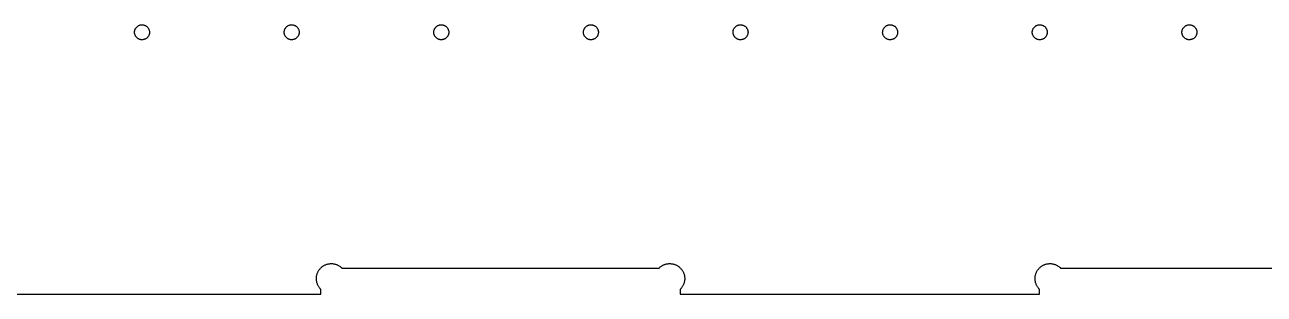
# Model space of a CAD drawing. Extents: x 0 to 96, y 0 to 48.
# Drawn here: x 38.03 to 48.38, y 23.28 to 25.53 of the extents above; entities that cross this region are included whole.
import ezdxf

# ---------------------------------------------------------------- set-up
doc = ezdxf.new("R2010")
doc.units = 0
doc.layers.add('Layer_1', color=7, linetype='CONTINUOUS')

msp = doc.modelspace()

# ---------------------------------------------------------------- linework, layer by layer
at = {"layer": 'Layer_1', "color": 7}
for p, q in [((38.943272, 25.469099), (38.94375, 25.473036)), ((38.943744, 25.473036), (38.944411, 25.476894)), ((38.944413, 25.476894), (38.945358, 25.480713)), ((38.945359, 25.480713), (38.94654, 25.484453)), ((38.94654, 25.484453), (38.947957, 25.488114)), ((38.947957, 25.488114), (38.949571, 25.491698)), ((38.949571, 25.491698), (38.951422, 25.495122)), ((38.951422, 25.495122), (38.953508, 25.498469)), ((38.953508, 25.498469), (38.955792, 25.501658)), ((38.955792, 25.501658), (38.958232, 25.504729)), ((38.958232, 25.504729), (38.96091, 25.507602)), ((38.96091, 25.507602), (38.963744, 25.510319)), ((38.963744, 25.510319), (38.966737, 25.512879)), ((38.966737, 25.512879), (38.969887, 25.515201)), ((38.969887, 25.515201), (38.973193, 25.517367)), ((38.973193, 25.517367), (38.976619, 25.519296)), ((38.976619, 25.519296), (38.980122, 25.520989)), ((38.980122, 25.520989), (38.983784, 25.522484)), ((38.983784, 25.522484), (38.987484, 25.523706)), ((38.987484, 25.523706), (38.991264, 25.524728)), ((38.991264, 25.524729), (38.995122, 25.525518)), ((38.995122, 25.525517), (38.99902, 25.526028)), ((38.99902, 25.526028), (39.002957, 25.526339)), ((39.002957, 25.526343), (39.006854, 25.526343)), ((39.006854, 25.526382), (39.010792, 25.526182)), ((39.010792, 25.526186), (39.014689, 25.525708)), ((39.014689, 25.525713), (39.018548, 25.525002)), ((39.018548, 25.525004), (39.022367, 25.524093)), ((39.022367, 25.524099), (39.026107, 25.522918)), ((39.026107, 25.522918), (39.029768, 25.5215)), ((39.029768, 25.5215), (39.033351, 25.519887)), ((39.033351, 25.519887), (39.036816, 25.517997)), ((39.036816, 25.517997), (39.040162, 25.515949)), ((39.040162, 25.515949), (39.043351, 25.513666)), ((39.043351, 25.513666), (39.046382, 25.511186)), ((39.046382, 25.511186), (39.049296, 25.508548)), ((39.049296, 25.508548), (39.052012, 25.505713)), ((39.052012, 25.505713), (39.054532, 25.502721)), ((39.054532, 25.502721), (39.056894, 25.499571)), ((39.056894, 25.499571), (39.05902, 25.496264)), ((39.05902, 25.496264), (39.060949, 25.492839)), ((39.060949, 25.492839), (39.062642, 25.489296)), ((39.062642, 25.489296), (39.064138, 25.485673)), ((39.064138, 25.485673), (39.065398, 25.481933)), ((39.065398, 25.481933), (39.06642, 25.478154)), ((39.066422, 25.478154), (39.067167, 25.474296)), ((39.06717, 25.474296), (39.067726, 25.470438)), ((40.193351, 25.469099), (40.19374, 25.473036)), ((40.193744, 25.473036), (40.194533, 25.476894)), ((40.194532, 25.476894), (40.195321, 25.480713)), ((40.195319, 25.480713), (40.1965, 25.484453)), ((40.1965, 25.484453), (40.198076, 25.488114)), ((40.198076, 25.488114), (40.19965, 25.491698)), ((40.19965, 25.491698), (40.201619, 25.495122)), ((40.201619, 25.495122), (40.203587, 25.498469)), ((40.203587, 25.498469), (40.205949, 25.501658)), ((40.205949, 25.501658), (40.208311, 25.504729)), ((40.208311, 25.504729), (40.211068, 25.507602)), ((40.211068, 25.507602), (40.213823, 25.510319)), ((40.213823, 25.510319), (40.216579, 25.512879)), ((40.216579, 25.512879), (40.219729, 25.515201)), ((40.219729, 25.515201), (40.223272, 25.517367)), ((40.223272, 25.517367), (40.226422, 25.519296)), ((40.226422, 25.519296), (40.229964, 25.520989)), ((40.229964, 25.520989), (40.233902, 25.522484)), ((40.233902, 25.522484), (40.237446, 25.523706)), ((40.237446, 25.523706), (40.241382, 25.524728)), ((40.241382, 25.524729), (40.245319, 25.525518)), ((40.245319, 25.525517), (40.248862, 25.526028)), ((40.248862, 25.526028), (40.2528, 25.526339)), ((40.2528, 25.526343), (40.256737, 25.526343)), ((40.256737, 25.526382), (40.260673, 25.526182)), ((40.260673, 25.526186), (40.264611, 25.525708)), ((40.264611, 25.525713), (40.268548, 25.525002)), ((40.268548, 25.525004), (40.272484, 25.524093)), ((40.272484, 25.524099), (40.276028, 25.522918)), ((40.276028, 25.522918), (40.279964, 25.5215)), ((40.279964, 25.5215), (40.283508, 25.519887)), ((40.283508, 25.519887), (40.286658, 25.517997)), ((40.286658, 25.517997), (40.290201, 25.515949)), ((40.290201, 25.515949), (40.293351, 25.513666)), ((40.293351, 25.513666), (40.2965, 25.511186)), ((40.2965, 25.511186), (40.299257, 25.508548)), ((40.299257, 25.508548), (40.302012, 25.505713)), ((40.302012, 25.505713), (40.304374, 25.502721)), ((40.304374, 25.502721), (40.306737, 25.499571)), ((40.306737, 25.499571), (40.309099, 25.496264)), ((40.309099, 25.496264), (40.311068, 25.492839)), ((40.311068, 25.492839), (40.312642, 25.489296)), ((40.312642, 25.489296), (40.314217, 25.485673)), ((40.314217, 25.485673), (40.315398, 25.481933)), ((40.315398, 25.481933), (40.316579, 25.478154)), ((40.316579, 25.478154), (40.317368, 25.474296)), ((40.317367, 25.474296), (40.317756, 25.470438)), ((41.443351, 25.469099), (41.44374, 25.473036)), ((41.443744, 25.473036), (41.444533, 25.476894)), ((41.444532, 25.476894), (41.445321, 25.480713)), ((41.445319, 25.480713), (41.4465, 25.484453)), ((41.4465, 25.484453), (41.448076, 25.488114)), ((41.448076, 25.488114), (41.44965, 25.491698)), ((41.44965, 25.491698), (41.451619, 25.495122)), ((41.451619, 25.495122), (41.453587, 25.498469)), ((41.453587, 25.498469), (41.455949, 25.501658)), ((41.455949, 25.501658), (41.458311, 25.504729)), ((41.458311, 25.504729), (41.461068, 25.507602)), ((41.461068, 25.507602), (41.463823, 25.510319)), ((41.463823, 25.510319), (41.466579, 25.512879)), ((41.466579, 25.512879), (41.469729, 25.515201)), ((41.469729, 25.515201), (41.473272, 25.517367)), ((41.473272, 25.517367), (41.476422, 25.519296)), ((41.476422, 25.519296), (41.479964, 25.520989)), ((41.479964, 25.520989), (41.483902, 25.522484)), ((41.483902, 25.522484), (41.487446, 25.523706)), ((41.487446, 25.523706), (41.491382, 25.524728)), ((41.491382, 25.524729), (41.495319, 25.525518)), ((41.495319, 25.525517), (41.498862, 25.526028)), ((41.498862, 25.526028), (41.5028, 25.526339)), ((41.5028, 25.526343), (41.506737, 25.526343)), ((41.506737, 25.526382), (41.510673, 25.526182)), ((41.510673, 25.526186), (41.514611, 25.525708)), ((41.514611, 25.525713), (41.518548, 25.525002)), ((41.518548, 25.525004), (41.522484, 25.524093)), ((41.522484, 25.524099), (41.526028, 25.522918)), ((41.526028, 25.522918), (41.529964, 25.5215)), ((41.529964, 25.5215), (41.533508, 25.519887)), ((41.533508, 25.519887), (41.536658, 25.517997)), ((41.536658, 25.517997), (41.540201, 25.515949)), ((41.540201, 25.515949), (41.543351, 25.513666)), ((41.543351, 25.513666), (41.5465, 25.511186)), ((41.5465, 25.511186), (41.549257, 25.508548)), ((41.549257, 25.508548), (41.552012, 25.505713)), ((41.552012, 25.505713), (41.554374, 25.502721)), ((41.554374, 25.502721), (41.556737, 25.499571)), ((41.556737, 25.499571), (41.559099, 25.496264)), ((41.559099, 25.496264), (41.561068, 25.492839)), ((41.561068, 25.492839), (41.562642, 25.489296)), ((41.562642, 25.489296), (41.564217, 25.485673)), ((41.564217, 25.485673), (41.565398, 25.481933)), ((41.565398, 25.481933), (41.566579, 25.478154)), ((41.566579, 25.478154), (41.567368, 25.474296)), ((41.567367, 25.474296), (41.567756, 25.470438)), ((42.693351, 25.469099), (42.69374, 25.473036)), ((42.693744, 25.473036), (42.694533, 25.476894)), ((42.694532, 25.476894), (42.695321, 25.480713)), ((42.695319, 25.480713), (42.6965, 25.484453)), ((42.6965, 25.484453), (42.698076, 25.488114)), ((42.698076, 25.488114), (42.69965, 25.491698)), ((42.69965, 25.491698), (42.701619, 25.495122)), ((42.701619, 25.495122), (42.703587, 25.498469)), ((42.703587, 25.498469), (42.705949, 25.501658)), ((42.705949, 25.501658), (42.708311, 25.504729)), ((42.708311, 25.504729), (42.711068, 25.507602)), ((42.711068, 25.507602), (42.713823, 25.510319)), ((42.713823, 25.510319), (42.716579, 25.512879)), ((42.716579, 25.512879), (42.719729, 25.515201)), ((42.719729, 25.515201), (42.723272, 25.517367)), ((42.723272, 25.517367), (42.726422, 25.519296)), ((42.726422, 25.519296), (42.729964, 25.520989)), ((42.729964, 25.520989), (42.733902, 25.522484)), ((42.733902, 25.522484), (42.737446, 25.523706)), ((42.737446, 25.523706), (42.741382, 25.524728)), ((42.741382, 25.524729), (42.745319, 25.525518)), ((42.745319, 25.525517), (42.748862, 25.526028)), ((42.748862, 25.526028), (42.7528, 25.526339)), ((42.7528, 25.526343), (42.756737, 25.526343)), ((42.756737, 25.526382), (42.760673, 25.526182)), ((42.760673, 25.526186), (42.764611, 25.525708)), ((42.764611, 25.525713), (42.768548, 25.525002)), ((42.768548, 25.525004), (42.772484, 25.524093)), ((42.772484, 25.524099), (42.776028, 25.522918)), ((42.776028, 25.522918), (42.779964, 25.5215)), ((42.779964, 25.5215), (42.783508, 25.519887)), ((42.783508, 25.519887), (42.786658, 25.517997)), ((42.786658, 25.517997), (42.790201, 25.515949)), ((42.790201, 25.515949), (42.793351, 25.513666)), ((42.793351, 25.513666), (42.7965, 25.511186)), ((42.7965, 25.511186), (42.799257, 25.508548)), ((42.799257, 25.508548), (42.802012, 25.505713)), ((42.802012, 25.505713), (42.804374, 25.502721)), ((42.804374, 25.502721), (42.806737, 25.499571)), ((42.806737, 25.499571), (42.809099, 25.496264)), ((42.809099, 25.496264), (42.811068, 25.492839)), ((42.811068, 25.492839), (42.812642, 25.489296)), ((42.812642, 25.489296), (42.814217, 25.485673)), ((42.814217, 25.485673), (42.815398, 25.481933)), ((42.815398, 25.481933), (42.816579, 25.478154)), ((42.816579, 25.478154), (42.817368, 25.474296)), ((42.817367, 25.474296), (42.817756, 25.470438)), ((43.943351, 25.469099), (43.94374, 25.473036)), ((43.943744, 25.473036), (43.944533, 25.476894)), ((43.944532, 25.476894), (43.945321, 25.480713)), ((43.945319, 25.480713), (43.9465, 25.484453)), ((43.9465, 25.484453), (43.948076, 25.488114)), ((43.948076, 25.488114), (43.94965, 25.491698)), ((43.94965, 25.491698), (43.951619, 25.495122)), ((43.951619, 25.495122), (43.953587, 25.498469)), ((43.953587, 25.498469), (43.955949, 25.501658)), ((43.955949, 25.501658), (43.958311, 25.504729)), ((43.958311, 25.504729), (43.961068, 25.507602)), ((43.961068, 25.507602), (43.963823, 25.510319)), ((43.963823, 25.510319), (43.966579, 25.512879)), ((43.966579, 25.512879), (43.969729, 25.515201)), ((43.969729, 25.515201), (43.973272, 25.517367)), ((43.973272, 25.517367), (43.976422, 25.519296)), ((43.976422, 25.519296), (43.979964, 25.520989)), ((43.979964, 25.520989), (43.983902, 25.522484)), ((43.983902, 25.522484), (43.987446, 25.523706)), ((43.987446, 25.523706), (43.991382, 25.524728)), ((43.991382, 25.524729), (43.995319, 25.525518)), ((43.995319, 25.525517), (43.998862, 25.526028)), ((43.998862, 25.526028), (44.0028, 25.526339)), ((44.0028, 25.526343), (44.006737, 25.526343)), ((44.006737, 25.526382), (44.010673, 25.526182)), ((44.010673, 25.526186), (44.014611, 25.525708)), ((44.014611, 25.525713), (44.018548, 25.525002)), ((44.018548, 25.525004), (44.022484, 25.524093)), ((44.022484, 25.524099), (44.026028, 25.522918)), ((44.026028, 25.522918), (44.029964, 25.5215)), ((44.029964, 25.5215), (44.033508, 25.519887)), ((44.033508, 25.519887), (44.036658, 25.517997)), ((44.036658, 25.517997), (44.040201, 25.515949)), ((44.040201, 25.515949), (44.043351, 25.513666)), ((44.043351, 25.513666), (44.0465, 25.511186)), ((44.0465, 25.511186), (44.049257, 25.508548)), ((44.049257, 25.508548), (44.052012, 25.505713)), ((44.052012, 25.505713), (44.054374, 25.502721)), ((44.054374, 25.502721), (44.056737, 25.499571)), ((44.056737, 25.499571), (44.059099, 25.496264)), ((44.059099, 25.496264), (44.061068, 25.492839)), ((44.061068, 25.492839), (44.062642, 25.489296)), ((44.062642, 25.489296), (44.064217, 25.485673)), ((44.064217, 25.485673), (44.065398, 25.481933)), ((44.065398, 25.481933), (44.066579, 25.478154)), ((44.066579, 25.478154), (44.067368, 25.474296)), ((44.067367, 25.474296), (44.067756, 25.470438)), ((45.193351, 25.469099), (45.19374, 25.473036)), ((45.193744, 25.473036), (45.194533, 25.476894)), ((45.194532, 25.476894), (45.195321, 25.480713)), ((45.195319, 25.480713), (45.1965, 25.484453)), ((45.1965, 25.484453), (45.198076, 25.488114)), ((45.198076, 25.488114), (45.19965, 25.491698)), ((45.19965, 25.491698), (45.201619, 25.495122)), ((45.201619, 25.495122), (45.203587, 25.498469)), ((45.203587, 25.498469), (45.205949, 25.501658)), ((45.205949, 25.501658), (45.208311, 25.504729)), ((45.208311, 25.504729), (45.211068, 25.507602)), ((45.211068, 25.507602), (45.213823, 25.510319)), ((45.213823, 25.510319), (45.216579, 25.512879)), ((45.216579, 25.512879), (45.219729, 25.515201)), ((45.219729, 25.515201), (45.223272, 25.517367)), ((45.223272, 25.517367), (45.226422, 25.519296)), ((45.226422, 25.519296), (45.229964, 25.520989)), ((45.229964, 25.520989), (45.233902, 25.522484)), ((45.233902, 25.522484), (45.237446, 25.523706)), ((45.237446, 25.523706), (45.241382, 25.524728)), ((45.241382, 25.524729), (45.245319, 25.525518)), ((45.245319, 25.525517), (45.248862, 25.526028)), ((45.248862, 25.526028), (45.2528, 25.526339)), ((45.2528, 25.526343), (45.256737, 25.526343)), ((45.256737, 25.526382), (45.260673, 25.526182)), ((45.260673, 25.526186), (45.264611, 25.525708)), ((45.264611, 25.525713), (45.268548, 25.525002)), ((45.268548, 25.525004), (45.272484, 25.524093)), ((45.272484, 25.524099), (45.276028, 25.522918)), ((45.276028, 25.522918), (45.279964, 25.5215)), ((45.279964, 25.5215), (45.283508, 25.519887)), ((45.283508, 25.519887), (45.286658, 25.517997)), ((45.286658, 25.517997), (45.290201, 25.515949)), ((45.290201, 25.515949), (45.293351, 25.513666)), ((45.293351, 25.513666), (45.2965, 25.511186)), ((45.2965, 25.511186), (45.299257, 25.508548)), ((45.299257, 25.508548), (45.302012, 25.505713)), ((45.302012, 25.505713), (45.304374, 25.502721)), ((45.304374, 25.502721), (45.306737, 25.499571)), ((45.306737, 25.499571), (45.309099, 25.496264)), ((45.309099, 25.496264), (45.311068, 25.492839)), ((45.311068, 25.492839), (45.312642, 25.489296)), ((45.312642, 25.489296), (45.314217, 25.485673)), ((45.314217, 25.485673), (45.315398, 25.481933)), ((45.315398, 25.481933), (45.316579, 25.478154)), ((45.316579, 25.478154), (45.317368, 25.474296)), ((45.317367, 25.474296), (45.317756, 25.470438)), ((46.443351, 25.469099), (46.44374, 25.473036)), ((46.443744, 25.473036), (46.444533, 25.476894)), ((46.444532, 25.476894), (46.445321, 25.480713)), ((46.445319, 25.480713), (46.4465, 25.484453)), ((46.4465, 25.484453), (46.448076, 25.488114)), ((46.448076, 25.488114), (46.44965, 25.491698)), ((46.44965, 25.491698), (46.451619, 25.495122)), ((46.451619, 25.495122), (46.453587, 25.498469)), ((46.453587, 25.498469), (46.455949, 25.501658)), ((46.455949, 25.501658), (46.458311, 25.504729)), ((46.458311, 25.504729), (46.461068, 25.507602)), ((46.461068, 25.507602), (46.463823, 25.510319)), ((46.463823, 25.510319), (46.466579, 25.512879)), ((46.466579, 25.512879), (46.469729, 25.515201)), ((46.469729, 25.515201), (46.473272, 25.517367)), ((46.473272, 25.517367), (46.476422, 25.519296)), ((46.476422, 25.519296), (46.479964, 25.520989)), ((46.479964, 25.520989), (46.483902, 25.522484)), ((46.483902, 25.522484), (46.487446, 25.523706)), ((46.487446, 25.523706), (46.491382, 25.524728)), ((46.491382, 25.524729), (46.495319, 25.525518)), ((46.495319, 25.525517), (46.498862, 25.526028)), ((46.498862, 25.526028), (46.5028, 25.526339)), ((46.5028, 25.526343), (46.506737, 25.526343)), ((46.506737, 25.526382), (46.510673, 25.526182)), ((46.510673, 25.526186), (46.514611, 25.525708)), ((46.514611, 25.525713), (46.518548, 25.525002)), ((46.518548, 25.525004), (46.522484, 25.524093)), ((46.522484, 25.524099), (46.526028, 25.522918)), ((46.526028, 25.522918), (46.529964, 25.5215)), ((46.529964, 25.5215), (46.533508, 25.519887)), ((46.533508, 25.519887), (46.536658, 25.517997)), ((46.536658, 25.517997), (46.540201, 25.515949)), ((46.540201, 25.515949), (46.543351, 25.513666)), ((46.543351, 25.513666), (46.5465, 25.511186)), ((46.5465, 25.511186), (46.549257, 25.508548)), ((46.549257, 25.508548), (46.552012, 25.505713)), ((46.552012, 25.505713), (46.554374, 25.502721)), ((46.554374, 25.502721), (46.556737, 25.499571)), ((46.556737, 25.499571), (46.559099, 25.496264)), ((46.559099, 25.496264), (46.561068, 25.492839)), ((46.561068, 25.492839), (46.562642, 25.489296)), ((46.562642, 25.489296), (46.564217, 25.485673)), ((46.564217, 25.485673), (46.565398, 25.481933)), ((46.565398, 25.481933), (46.566579, 25.478154)), ((46.566579, 25.478154), (46.567368, 25.474296)), ((46.567367, 25.474296), (46.567756, 25.470438)), ((47.693351, 25.469099), (47.69374, 25.473036)), ((47.693744, 25.473036), (47.694533, 25.476894)), ((47.694532, 25.476894), (47.695321, 25.480713)), ((47.695319, 25.480713), (47.6965, 25.484453)), ((47.6965, 25.484453), (47.698076, 25.488114)), ((47.698076, 25.488114), (47.69965, 25.491698)), ((47.69965, 25.491698), (47.701619, 25.495122)), ((47.701619, 25.495122), (47.703587, 25.498469)), ((47.703587, 25.498469), (47.705949, 25.501658)), ((47.705949, 25.501658), (47.708311, 25.504729)), ((47.708311, 25.504729), (47.711068, 25.507602)), ((47.711068, 25.507602), (47.713823, 25.510319)), ((47.713823, 25.510319), (47.716579, 25.512879)), ((47.716579, 25.512879), (47.719729, 25.515201)), ((47.719729, 25.515201), (47.723272, 25.517367)), ((47.723272, 25.517367), (47.726422, 25.519296)), ((47.726422, 25.519296), (47.729964, 25.520989)), ((47.729964, 25.520989), (47.733902, 25.522484)), ((47.733902, 25.522484), (47.737446, 25.523706)), ((47.737446, 25.523706), (47.741382, 25.524728)), ((47.741382, 25.524729), (47.745319, 25.525518)), ((47.745319, 25.525517), (47.748862, 25.526028)), ((47.748862, 25.526028), (47.7528, 25.526339)), ((47.7528, 25.526343), (47.756737, 25.526343)), ((47.756737, 25.526382), (47.760673, 25.526182)), ((47.760673, 25.526186), (47.764611, 25.525708)), ((47.764611, 25.525713), (47.768548, 25.525002)), ((47.768548, 25.525004), (47.772484, 25.524093)), ((47.772484, 25.524099), (47.776028, 25.522918)), ((47.776028, 25.522918), (47.779964, 25.5215)), ((47.779964, 25.5215), (47.783508, 25.519887)), ((47.783508, 25.519887), (47.786658, 25.517997)), ((47.786658, 25.517997), (47.790201, 25.515949)), ((47.790201, 25.515949), (47.793351, 25.513666)), ((47.793351, 25.513666), (47.7965, 25.511186)), ((47.7965, 25.511186), (47.799257, 25.508548)), ((47.799257, 25.508548), (47.802012, 25.505713)), ((47.802012, 25.505713), (47.804374, 25.502721)), ((47.804374, 25.502721), (47.806737, 25.499571)), ((47.806737, 25.499571), (47.809099, 25.496264)), ((47.809099, 25.496264), (47.811068, 25.492839)), ((47.811068, 25.492839), (47.812642, 25.489296)), ((47.812642, 25.489296), (47.814217, 25.485673)), ((47.814217, 25.485673), (47.815398, 25.481933)), ((47.815398, 25.481933), (47.816579, 25.478154)), ((47.816579, 25.478154), (47.817368, 25.474296)), ((47.817367, 25.474296), (47.817756, 25.470438)), ((38.943076, 25.465201), (38.943276, 25.469099)), ((38.94339, 25.457367), (38.943112, 25.461264)), ((38.943114, 25.461264), (38.943114, 25.465201)), ((38.943941, 25.453469), (38.943386, 25.457367)), ((38.944689, 25.449611), (38.943944, 25.453469)), ((38.945713, 25.445831), (38.944691, 25.449611)), ((38.946973, 25.442091), (38.945713, 25.445831)), ((38.948469, 25.438469), (38.946973, 25.442091)), ((38.950162, 25.434926), (38.948469, 25.438469)), ((38.952091, 25.4315), (38.950162, 25.434926)), ((38.954217, 25.428232), (38.952091, 25.4315)), ((38.956579, 25.425083), (38.954217, 25.428232)), ((38.959099, 25.422051), (38.956579, 25.425083)), ((38.961816, 25.419217), (38.959099, 25.422051)), ((38.964729, 25.416579), (38.961816, 25.419217)), ((38.96776, 25.414099), (38.964729, 25.416579)), ((38.970949, 25.411816), (38.96776, 25.414099)), ((38.974296, 25.409768), (38.970949, 25.411816)), ((38.97776, 25.407918), (38.974296, 25.409768)), ((38.981343, 25.406264), (38.97776, 25.407918)), ((38.985004, 25.404847), (38.981343, 25.406264)), ((38.988744, 25.403706), (38.985004, 25.404847)), ((38.992563, 25.40276), (38.988744, 25.403704)), ((38.996422, 25.402051), (38.992563, 25.402762)), ((39.000319, 25.401619), (38.996422, 25.402052)), ((39.004257, 25.401421), (39.000319, 25.401621)), ((39.008154, 25.401461), (39.004257, 25.401461)), ((39.012091, 25.401737), (39.008154, 25.401459)), ((39.015989, 25.402249), (39.012091, 25.401738)), ((39.019847, 25.403036), (39.015989, 25.402247)), ((39.023627, 25.40406), (39.019847, 25.403038)), ((39.027327, 25.405319), (39.023627, 25.40406)), ((39.030989, 25.406776), (39.027327, 25.405319)), ((39.034492, 25.408508), (39.030989, 25.406776)), ((39.037918, 25.410438), (39.034492, 25.408508)), ((39.041224, 25.412563), (39.037918, 25.410438)), ((39.044374, 25.414926), (39.041224, 25.412563)), ((39.047367, 25.417446), (39.044374, 25.414926)), ((39.050201, 25.420162), (39.047367, 25.417446)), ((39.052879, 25.423036), (39.050201, 25.420162)), ((39.055319, 25.426107), (39.052879, 25.423036)), ((39.057603, 25.429296), (39.055319, 25.426107)), ((39.059689, 25.432642), (39.057603, 25.429296)), ((39.06154, 25.436107), (39.059689, 25.432642)), ((39.063154, 25.43965), (39.06154, 25.436107)), ((39.064571, 25.443351), (39.063154, 25.43965)), ((39.065752, 25.447091), (39.064571, 25.443351)), ((39.066698, 25.45091), (39.065753, 25.447091)), ((39.067367, 25.454768), (39.0667, 25.45091)), ((39.067839, 25.458666), (39.067361, 25.454768)), ((39.067721, 25.470438), (39.067999, 25.4665)), ((39.068036, 25.462563), (39.067836, 25.458666)), ((39.067997, 25.4665), (39.067997, 25.462563)), ((40.192957, 25.465201), (40.193346, 25.469099)), ((40.192957, 25.461264), (40.192957, 25.465201)), ((40.193351, 25.457367), (40.192962, 25.461264)), ((40.193744, 25.453469), (40.193356, 25.457367)), ((40.194532, 25.449611), (40.193743, 25.453469)), ((40.195713, 25.445831), (40.194532, 25.449611)), ((40.196894, 25.442091), (40.195713, 25.445831)), ((40.198469, 25.438469), (40.196894, 25.442091)), ((40.200043, 25.434926), (40.198469, 25.438469)), ((40.202012, 25.4315), (40.200043, 25.434926)), ((40.204374, 25.428232), (40.202012, 25.4315)), ((40.206737, 25.425083), (40.204374, 25.428232)), ((40.209099, 25.422051), (40.206737, 25.425083)), ((40.211854, 25.419217), (40.209099, 25.422051)), ((40.214611, 25.416579), (40.211854, 25.419217)), ((40.21776, 25.414099), (40.214611, 25.416579)), ((40.22091, 25.411816), (40.21776, 25.414099)), ((40.224453, 25.409768), (40.22091, 25.411816)), ((40.227603, 25.407918), (40.224453, 25.409768)), ((40.231147, 25.406264), (40.227603, 25.407918)), ((40.235083, 25.404847), (40.231147, 25.406264)), ((40.238627, 25.403706), (40.235083, 25.404847)), ((40.242563, 25.40276), (40.238627, 25.403704)), ((40.2465, 25.402051), (40.242563, 25.402762)), ((40.250438, 25.401619), (40.2465, 25.402052)), ((40.254374, 25.401421), (40.250438, 25.401621)), ((40.258311, 25.401461), (40.254374, 25.401461)), ((40.262249, 25.401737), (40.258311, 25.401459)), ((40.265792, 25.402249), (40.262249, 25.401738)), ((40.269729, 25.403036), (40.265792, 25.402247)), ((40.273666, 25.40406), (40.269729, 25.403038)), ((40.277209, 25.405319), (40.273666, 25.40406)), ((40.281147, 25.406776), (40.277209, 25.405319)), ((40.284689, 25.408508), (40.281147, 25.406776)), ((40.287839, 25.410438), (40.284689, 25.408508)), ((40.291382, 25.412563), (40.287839, 25.410438)), ((40.294532, 25.414926), (40.291382, 25.412563)), ((40.297288, 25.417446), (40.294532, 25.414926)), ((40.300043, 25.420162), (40.297288, 25.417446)), ((40.3028, 25.423036), (40.300043, 25.420162)), ((40.305162, 25.426107), (40.3028, 25.423036)), ((40.307524, 25.429296), (40.305162, 25.426107)), ((40.309492, 25.432642), (40.307524, 25.429296)), ((40.311461, 25.436107), (40.309492, 25.432642)), ((40.313036, 25.43965), (40.311461, 25.436107)), ((40.314611, 25.443351), (40.313036, 25.43965)), ((40.315792, 25.447091), (40.314611, 25.443351)), ((40.316579, 25.45091), (40.31579, 25.447091)), ((40.317367, 25.454768), (40.316578, 25.45091)), ((40.31776, 25.458666), (40.317371, 25.454768)), ((40.31776, 25.470438), (40.318149, 25.4665)), ((40.318154, 25.462563), (40.317766, 25.458666)), ((40.318154, 25.4665), (40.318154, 25.462563)), ((41.442957, 25.465201), (41.443346, 25.469099)), ((41.442957, 25.461264), (41.442957, 25.465201)), ((41.443351, 25.457367), (41.442962, 25.461264)), ((41.443744, 25.453469), (41.443356, 25.457367)), ((41.444532, 25.449611), (41.443743, 25.453469)), ((41.445713, 25.445831), (41.444532, 25.449611)), ((41.446894, 25.442091), (41.445713, 25.445831)), ((41.448469, 25.438469), (41.446894, 25.442091)), ((41.450043, 25.434926), (41.448469, 25.438469)), ((41.452012, 25.4315), (41.450043, 25.434926)), ((41.454374, 25.428232), (41.452012, 25.4315)), ((41.456737, 25.425083), (41.454374, 25.428232)), ((41.459099, 25.422051), (41.456737, 25.425083)), ((41.461854, 25.419217), (41.459099, 25.422051)), ((41.464611, 25.416579), (41.461854, 25.419217)), ((41.46776, 25.414099), (41.464611, 25.416579)), ((41.47091, 25.411816), (41.46776, 25.414099)), ((41.474453, 25.409768), (41.47091, 25.411816)), ((41.477603, 25.407918), (41.474453, 25.409768)), ((41.481147, 25.406264), (41.477603, 25.407918)), ((41.485083, 25.404847), (41.481147, 25.406264)), ((41.488627, 25.403706), (41.485083, 25.404847)), ((41.492563, 25.40276), (41.488627, 25.403704)), ((41.4965, 25.402051), (41.492563, 25.402762)), ((41.500438, 25.401619), (41.4965, 25.402052)), ((41.504374, 25.401421), (41.500438, 25.401621)), ((41.508311, 25.401461), (41.504374, 25.401461)), ((41.512249, 25.401737), (41.508311, 25.401459)), ((41.515792, 25.402249), (41.512249, 25.401738)), ((41.519729, 25.403036), (41.515792, 25.402247)), ((41.523666, 25.40406), (41.519729, 25.403038)), ((41.527209, 25.405319), (41.523666, 25.40406)), ((41.531147, 25.406776), (41.527209, 25.405319)), ((41.534689, 25.408508), (41.531147, 25.406776)), ((41.537839, 25.410438), (41.534689, 25.408508)), ((41.541382, 25.412563), (41.537839, 25.410438)), ((41.544532, 25.414926), (41.541382, 25.412563)), ((41.547288, 25.417446), (41.544532, 25.414926)), ((41.550043, 25.420162), (41.547288, 25.417446)), ((41.5528, 25.423036), (41.550043, 25.420162)), ((41.555162, 25.426107), (41.5528, 25.423036)), ((41.557524, 25.429296), (41.555162, 25.426107)), ((41.559492, 25.432642), (41.557524, 25.429296)), ((41.561461, 25.436107), (41.559492, 25.432642)), ((41.563036, 25.43965), (41.561461, 25.436107)), ((41.564611, 25.443351), (41.563036, 25.43965)), ((41.565792, 25.447091), (41.564611, 25.443351)), ((41.566579, 25.45091), (41.56579, 25.447091)), ((41.567367, 25.454768), (41.566578, 25.45091)), ((41.56776, 25.458666), (41.567371, 25.454768)), ((41.56776, 25.470438), (41.568149, 25.4665)), ((41.568154, 25.462563), (41.567766, 25.458666)), ((41.568154, 25.4665), (41.568154, 25.462563)), ((42.692957, 25.465201), (42.693346, 25.469099)), ((42.692957, 25.461264), (42.692957, 25.465201)), ((42.693351, 25.457367), (42.692962, 25.461264)), ((42.693744, 25.453469), (42.693356, 25.457367)), ((42.694532, 25.449611), (42.693743, 25.453469)), ((42.695713, 25.445831), (42.694532, 25.449611)), ((42.696894, 25.442091), (42.695713, 25.445831)), ((42.698469, 25.438469), (42.696894, 25.442091)), ((42.700043, 25.434926), (42.698469, 25.438469)), ((42.702012, 25.4315), (42.700043, 25.434926)), ((42.704374, 25.428232), (42.702012, 25.4315)), ((42.706737, 25.425083), (42.704374, 25.428232)), ((42.709099, 25.422051), (42.706737, 25.425083)), ((42.711854, 25.419217), (42.709099, 25.422051)), ((42.714611, 25.416579), (42.711854, 25.419217)), ((42.71776, 25.414099), (42.714611, 25.416579)), ((42.72091, 25.411816), (42.71776, 25.414099)), ((42.724453, 25.409768), (42.72091, 25.411816)), ((42.727603, 25.407918), (42.724453, 25.409768)), ((42.731147, 25.406264), (42.727603, 25.407918)), ((42.735083, 25.404847), (42.731147, 25.406264)), ((42.738627, 25.403706), (42.735083, 25.404847)), ((42.742563, 25.40276), (42.738627, 25.403704)), ((42.7465, 25.402051), (42.742563, 25.402762)), ((42.750438, 25.401619), (42.7465, 25.402052)), ((42.754374, 25.401421), (42.750438, 25.401621)), ((42.758311, 25.401461), (42.754374, 25.401461)), ((42.762249, 25.401737), (42.758311, 25.401459)), ((42.765792, 25.402249), (42.762249, 25.401738)), ((42.769729, 25.403036), (42.765792, 25.402247)), ((42.773666, 25.40406), (42.769729, 25.403038)), ((42.777209, 25.405319), (42.773666, 25.40406)), ((42.781147, 25.406776), (42.777209, 25.405319)), ((42.784689, 25.408508), (42.781147, 25.406776)), ((42.787839, 25.410438), (42.784689, 25.408508)), ((42.791382, 25.412563), (42.787839, 25.410438)), ((42.794532, 25.414926), (42.791382, 25.412563)), ((42.797288, 25.417446), (42.794532, 25.414926)), ((42.800043, 25.420162), (42.797288, 25.417446)), ((42.8028, 25.423036), (42.800043, 25.420162)), ((42.805162, 25.426107), (42.8028, 25.423036)), ((42.807524, 25.429296), (42.805162, 25.426107)), ((42.809492, 25.432642), (42.807524, 25.429296)), ((42.811461, 25.436107), (42.809492, 25.432642)), ((42.813036, 25.43965), (42.811461, 25.436107)), ((42.814611, 25.443351), (42.813036, 25.43965)), ((42.815792, 25.447091), (42.814611, 25.443351)), ((42.816579, 25.45091), (42.81579, 25.447091)), ((42.817367, 25.454768), (42.816578, 25.45091)), ((42.81776, 25.458666), (42.817371, 25.454768)), ((42.81776, 25.470438), (42.818149, 25.4665)), ((42.818154, 25.462563), (42.817766, 25.458666)), ((42.818154, 25.4665), (42.818154, 25.462563)), ((43.942957, 25.465201), (43.943346, 25.469099)), ((43.942957, 25.461264), (43.942957, 25.465201)), ((43.943351, 25.457367), (43.942962, 25.461264)), ((43.943744, 25.453469), (43.943356, 25.457367)), ((43.944532, 25.449611), (43.943743, 25.453469)), ((43.945713, 25.445831), (43.944532, 25.449611)), ((43.946894, 25.442091), (43.945713, 25.445831)), ((43.948469, 25.438469), (43.946894, 25.442091)), ((43.950043, 25.434926), (43.948469, 25.438469)), ((43.952012, 25.4315), (43.950043, 25.434926)), ((43.954374, 25.428232), (43.952012, 25.4315)), ((43.956737, 25.425083), (43.954374, 25.428232)), ((43.959099, 25.422051), (43.956737, 25.425083)), ((43.961854, 25.419217), (43.959099, 25.422051)), ((43.964611, 25.416579), (43.961854, 25.419217)), ((43.96776, 25.414099), (43.964611, 25.416579)), ((43.97091, 25.411816), (43.96776, 25.414099)), ((43.974453, 25.409768), (43.97091, 25.411816)), ((43.977603, 25.407918), (43.974453, 25.409768)), ((43.981147, 25.406264), (43.977603, 25.407918)), ((43.985083, 25.404847), (43.981147, 25.406264)), ((43.988627, 25.403706), (43.985083, 25.404847)), ((43.992563, 25.40276), (43.988627, 25.403704)), ((43.9965, 25.402051), (43.992563, 25.402762)), ((44.000438, 25.401619), (43.9965, 25.402052)), ((44.004374, 25.401421), (44.000438, 25.401621)), ((44.008311, 25.401461), (44.004374, 25.401461)), ((44.012249, 25.401737), (44.008311, 25.401459)), ((44.015792, 25.402249), (44.012249, 25.401738)), ((44.019729, 25.403036), (44.015792, 25.402247)), ((44.023666, 25.40406), (44.019729, 25.403038)), ((44.027209, 25.405319), (44.023666, 25.40406)), ((44.031147, 25.406776), (44.027209, 25.405319)), ((44.034689, 25.408508), (44.031147, 25.406776)), ((44.037839, 25.410438), (44.034689, 25.408508)), ((44.041382, 25.412563), (44.037839, 25.410438)), ((44.044532, 25.414926), (44.041382, 25.412563)), ((44.047288, 25.417446), (44.044532, 25.414926)), ((44.050043, 25.420162), (44.047288, 25.417446)), ((44.0528, 25.423036), (44.050043, 25.420162)), ((44.055162, 25.426107), (44.0528, 25.423036)), ((44.057524, 25.429296), (44.055162, 25.426107)), ((44.059492, 25.432642), (44.057524, 25.429296)), ((44.061461, 25.436107), (44.059492, 25.432642)), ((44.063036, 25.43965), (44.061461, 25.436107)), ((44.064611, 25.443351), (44.063036, 25.43965)), ((44.065792, 25.447091), (44.064611, 25.443351)), ((44.066579, 25.45091), (44.06579, 25.447091)), ((44.067367, 25.454768), (44.066578, 25.45091)), ((44.06776, 25.458666), (44.067371, 25.454768)), ((44.06776, 25.470438), (44.068149, 25.4665)), ((44.068154, 25.462563), (44.067766, 25.458666)), ((44.068154, 25.4665), (44.068154, 25.462563)), ((45.192957, 25.465201), (45.193346, 25.469099)), ((45.192957, 25.461264), (45.192957, 25.465201)), ((45.193351, 25.457367), (45.192962, 25.461264)), ((45.193744, 25.453469), (45.193356, 25.457367)), ((45.194532, 25.449611), (45.193743, 25.453469)), ((45.195713, 25.445831), (45.194532, 25.449611)), ((45.196894, 25.442091), (45.195713, 25.445831)), ((45.198469, 25.438469), (45.196894, 25.442091)), ((45.200043, 25.434926), (45.198469, 25.438469)), ((45.202012, 25.4315), (45.200043, 25.434926)), ((45.204374, 25.428232), (45.202012, 25.4315)), ((45.206737, 25.425083), (45.204374, 25.428232)), ((45.209099, 25.422051), (45.206737, 25.425083)), ((45.211854, 25.419217), (45.209099, 25.422051)), ((45.214611, 25.416579), (45.211854, 25.419217)), ((45.21776, 25.414099), (45.214611, 25.416579)), ((45.22091, 25.411816), (45.21776, 25.414099)), ((45.224453, 25.409768), (45.22091, 25.411816)), ((45.227603, 25.407918), (45.224453, 25.409768)), ((45.231147, 25.406264), (45.227603, 25.407918)), ((45.235083, 25.404847), (45.231147, 25.406264)), ((45.238627, 25.403706), (45.235083, 25.404847)), ((45.242563, 25.40276), (45.238627, 25.403704)), ((45.2465, 25.402051), (45.242563, 25.402762)), ((45.250438, 25.401619), (45.2465, 25.402052)), ((45.254374, 25.401421), (45.250438, 25.401621)), ((45.258311, 25.401461), (45.254374, 25.401461)), ((45.262249, 25.401737), (45.258311, 25.401459)), ((45.265792, 25.402249), (45.262249, 25.401738)), ((45.269729, 25.403036), (45.265792, 25.402247)), ((45.273666, 25.40406), (45.269729, 25.403038)), ((45.277209, 25.405319), (45.273666, 25.40406)), ((45.281147, 25.406776), (45.277209, 25.405319)), ((45.284689, 25.408508), (45.281147, 25.406776)), ((45.287839, 25.410438), (45.284689, 25.408508)), ((45.291382, 25.412563), (45.287839, 25.410438)), ((45.294532, 25.414926), (45.291382, 25.412563)), ((45.297288, 25.417446), (45.294532, 25.414926)), ((45.300043, 25.420162), (45.297288, 25.417446)), ((45.3028, 25.423036), (45.300043, 25.420162)), ((45.305162, 25.426107), (45.3028, 25.423036)), ((45.307524, 25.429296), (45.305162, 25.426107)), ((45.309492, 25.432642), (45.307524, 25.429296)), ((45.311461, 25.436107), (45.309492, 25.432642)), ((45.313036, 25.43965), (45.311461, 25.436107)), ((45.314611, 25.443351), (45.313036, 25.43965)), ((45.315792, 25.447091), (45.314611, 25.443351)), ((45.316579, 25.45091), (45.31579, 25.447091)), ((45.317367, 25.454768), (45.316578, 25.45091)), ((45.31776, 25.458666), (45.317371, 25.454768)), ((45.31776, 25.470438), (45.318149, 25.4665)), ((45.318154, 25.462563), (45.317766, 25.458666)), ((45.318154, 25.4665), (45.318154, 25.462563)), ((46.442957, 25.465201), (46.443346, 25.469099)), ((46.442957, 25.461264), (46.442957, 25.465201)), ((46.443351, 25.457367), (46.442962, 25.461264)), ((46.443744, 25.453469), (46.443356, 25.457367)), ((46.444532, 25.449611), (46.443743, 25.453469)), ((46.445713, 25.445831), (46.444532, 25.449611)), ((46.446894, 25.442091), (46.445713, 25.445831)), ((46.448469, 25.438469), (46.446894, 25.442091)), ((46.450043, 25.434926), (46.448469, 25.438469)), ((46.452012, 25.4315), (46.450043, 25.434926)), ((46.454374, 25.428232), (46.452012, 25.4315)), ((46.456737, 25.425083), (46.454374, 25.428232)), ((46.459099, 25.422051), (46.456737, 25.425083)), ((46.461854, 25.419217), (46.459099, 25.422051)), ((46.464611, 25.416579), (46.461854, 25.419217)), ((46.46776, 25.414099), (46.464611, 25.416579)), ((46.47091, 25.411816), (46.46776, 25.414099)), ((46.474453, 25.409768), (46.47091, 25.411816)), ((46.477603, 25.407918), (46.474453, 25.409768)), ((46.481146, 25.406264), (46.477603, 25.407918)), ((46.485083, 25.404847), (46.481146, 25.406264)), ((46.488627, 25.403706), (46.485083, 25.404847)), ((46.492563, 25.40276), (46.488627, 25.403704)), ((46.4965, 25.402051), (46.492563, 25.402762)), ((46.500438, 25.401619), (46.4965, 25.402052)), ((46.504374, 25.401421), (46.500438, 25.401621)), ((46.508311, 25.401461), (46.504374, 25.401461)), ((46.512249, 25.401737), (46.508311, 25.401459)), ((46.515792, 25.402249), (46.512249, 25.401738)), ((46.519729, 25.403036), (46.515792, 25.402247)), ((46.523666, 25.40406), (46.519729, 25.403038)), ((46.527209, 25.405319), (46.523666, 25.40406)), ((46.531146, 25.406776), (46.527209, 25.405319)), ((46.534689, 25.408508), (46.531146, 25.406776)), ((46.537839, 25.410438), (46.534689, 25.408508)), ((46.541382, 25.412563), (46.537839, 25.410438)), ((46.544532, 25.414926), (46.541382, 25.412563)), ((46.547288, 25.417446), (46.544532, 25.414926)), ((46.550043, 25.420162), (46.547288, 25.417446)), ((46.5528, 25.423036), (46.550043, 25.420162)), ((46.555162, 25.426107), (46.5528, 25.423036)), ((46.557524, 25.429296), (46.555162, 25.426107)), ((46.559492, 25.432642), (46.557524, 25.429296)), ((46.561461, 25.436107), (46.559492, 25.432642)), ((46.563036, 25.43965), (46.561461, 25.436107)), ((46.564611, 25.443351), (46.563036, 25.43965)), ((46.565792, 25.447091), (46.564611, 25.443351)), ((46.566579, 25.45091), (46.56579, 25.447091)), ((46.567367, 25.454768), (46.566578, 25.45091)), ((46.56776, 25.458666), (46.567371, 25.454768)), ((46.56776, 25.470438), (46.568149, 25.4665)), ((46.568154, 25.462563), (46.567766, 25.458666)), ((46.568154, 25.4665), (46.568154, 25.462563)), ((47.692957, 25.465201), (47.693346, 25.469099)), ((47.692957, 25.461264), (47.692957, 25.465201)), ((47.693351, 25.457367), (47.692962, 25.461264)), ((47.693744, 25.453469), (47.693356, 25.457367)), ((47.694532, 25.449611), (47.693743, 25.453469)), ((47.695713, 25.445831), (47.694532, 25.449611)), ((47.696894, 25.442091), (47.695713, 25.445831)), ((47.698469, 25.438469), (47.696894, 25.442091)), ((47.700043, 25.434926), (47.698469, 25.438469)), ((47.702012, 25.4315), (47.700043, 25.434926)), ((47.704374, 25.428232), (47.702012, 25.4315)), ((47.706737, 25.425083), (47.704374, 25.428232)), ((47.709099, 25.422051), (47.706737, 25.425083)), ((47.711854, 25.419217), (47.709099, 25.422051)), ((47.714611, 25.416579), (47.711854, 25.419217)), ((47.71776, 25.414099), (47.714611, 25.416579)), ((47.72091, 25.411816), (47.71776, 25.414099)), ((47.724453, 25.409768), (47.72091, 25.411816)), ((47.727603, 25.407918), (47.724453, 25.409768)), ((47.731146, 25.406264), (47.727603, 25.407918)), ((47.735083, 25.404847), (47.731146, 25.406264)), ((47.738627, 25.403706), (47.735083, 25.404847)), ((47.742563, 25.40276), (47.738627, 25.403704)), ((47.7465, 25.402051), (47.742563, 25.402762)), ((47.750438, 25.401619), (47.7465, 25.402052)), ((47.754374, 25.401421), (47.750438, 25.401621)), ((47.758311, 25.401461), (47.754374, 25.401461)), ((47.762249, 25.401737), (47.758311, 25.401459)), ((47.765792, 25.402249), (47.762249, 25.401738)), ((47.769729, 25.403036), (47.765792, 25.402247)), ((47.773666, 25.40406), (47.769729, 25.403038)), ((47.777209, 25.405319), (47.773666, 25.40406)), ((47.781146, 25.406776), (47.777209, 25.405319)), ((47.784689, 25.408508), (47.781146, 25.406776)), ((47.787839, 25.410438), (47.784689, 25.408508)), ((47.791382, 25.412563), (47.787839, 25.410438)), ((47.794532, 25.414926), (47.791382, 25.412563)), ((47.797288, 25.417446), (47.794532, 25.414926)), ((47.800043, 25.420162), (47.797288, 25.417446)), ((47.8028, 25.423036), (47.800043, 25.420162)), ((47.805162, 25.426107), (47.8028, 25.423036)), ((47.807524, 25.429296), (47.805162, 25.426107)), ((47.809492, 25.432642), (47.807524, 25.429296)), ((47.811461, 25.436107), (47.809492, 25.432642)), ((47.813036, 25.43965), (47.811461, 25.436107)), ((47.814611, 25.443351), (47.813036, 25.43965)), ((47.815792, 25.447091), (47.814611, 25.443351)), ((47.816579, 25.45091), (47.81579, 25.447091)), ((47.817367, 25.454768), (47.816578, 25.45091)), ((47.81776, 25.458666), (47.817371, 25.454768)), ((47.81776, 25.470438), (47.818149, 25.4665)), ((47.818154, 25.462563), (47.817766, 25.458666)), ((47.818154, 25.4665), (47.818154, 25.462563)), ((40.508311, 23.503902), (40.512642, 23.507091)), ((40.512642, 23.507091), (40.516973, 23.510122)), ((40.516973, 23.510122), (40.521303, 23.512997)), ((40.521303, 23.512997), (40.525634, 23.515634)), ((40.525634, 23.515634), (40.530359, 23.518114)), ((40.530359, 23.518114), (40.535083, 23.520398)), ((40.535083, 23.520398), (40.539808, 23.522484)), ((40.539808, 23.522484), (40.544532, 23.524374)), ((40.544532, 23.524374), (40.54965, 23.526028)), ((40.54965, 23.526028), (40.554768, 23.527484)), ((40.554768, 23.527484), (40.559887, 23.528744)), ((40.559887, 23.528744), (40.565004, 23.529767)), ((40.565004, 23.529768), (40.570122, 23.53059)), ((40.570122, 23.530594), (40.575241, 23.531183)), ((40.575241, 23.531186), (40.580359, 23.531574)), ((40.580359, 23.531579), (40.58587, 23.531734)), ((40.58587, 23.531737), (40.590989, 23.531737)), ((40.590989, 23.531698), (40.596107, 23.53142)), ((40.596107, 23.531421), (40.601224, 23.53091)), ((40.601224, 23.53091), (40.606737, 23.530199)), ((40.606737, 23.530201), (40.611854, 23.52929)), ((40.611854, 23.529296), (40.616973, 23.528154)), ((40.616973, 23.528154), (40.622091, 23.526776)), ((40.622091, 23.526776), (40.626816, 23.52524)), ((40.626816, 23.52524), (40.631933, 23.52343)), ((40.631933, 23.52343), (40.636658, 23.521461)), ((40.636658, 23.521461), (40.641382, 23.519296)), ((40.641382, 23.519296), (40.646107, 23.516894)), ((40.646107, 23.516894), (40.650831, 23.514336)), ((40.650831, 23.514336), (40.655162, 23.511579)), ((40.655162, 23.511579), (40.659492, 23.508627)), ((40.659492, 23.508627), (40.663823, 23.505517)), ((40.663823, 23.505517), (40.66776, 23.502209)), ((43.335477, 23.503902), (43.339808, 23.507091)), ((43.339808, 23.507091), (43.344138, 23.510122)), ((43.344138, 23.510122), (43.348469, 23.512997)), ((43.348469, 23.512997), (43.3528, 23.515634)), ((43.3528, 23.515634), (43.357524, 23.518114)), ((43.357524, 23.518114), (43.362249, 23.520398)), ((43.362249, 23.520398), (43.366973, 23.522484)), ((43.366973, 23.522484), (43.371698, 23.524374)), ((43.371698, 23.524374), (43.376816, 23.526028)), ((43.376816, 23.526028), (43.381933, 23.527484)), ((43.381933, 23.527484), (43.387051, 23.528744)), ((43.387051, 23.528744), (43.39217, 23.529767)), ((43.39217, 23.529768), (43.397288, 23.53059)), ((43.397288, 23.530594), (43.402406, 23.531183)), ((43.402406, 23.531186), (43.407524, 23.531574)), ((43.407524, 23.531579), (43.413036, 23.531734)), ((43.413036, 23.531737), (43.415398, 23.531737)), ((43.415398, 23.531737), (43.42091, 23.531581)), ((43.42091, 23.531579), (43.426028, 23.53119)), ((43.426028, 23.531186), (43.431147, 23.530597)), ((43.431147, 23.530594), (43.436264, 23.529772)), ((43.436264, 23.529768), (43.441382, 23.528746)), ((43.441382, 23.528744), (43.4465, 23.527484)), ((43.4465, 23.527484), (43.451619, 23.526028)), ((43.451619, 23.526028), (43.456737, 23.524374)), ((43.456737, 23.524374), (43.461461, 23.522484)), ((43.461461, 23.522484), (43.466186, 23.520398)), ((43.466186, 23.520398), (43.47091, 23.518114)), ((43.47091, 23.518114), (43.475634, 23.515634)), ((43.475634, 23.515634), (43.479964, 23.512997)), ((43.479964, 23.512997), (43.484296, 23.510122)), ((43.484296, 23.510122), (43.488627, 23.507091)), ((43.488627, 23.507091), (43.492957, 23.503902)), ((46.512249, 23.503902), (46.516579, 23.507091)), ((46.516579, 23.507091), (46.52091, 23.510122)), ((46.52091, 23.510122), (46.525241, 23.512997)), ((46.525241, 23.512997), (46.529571, 23.515634)), ((46.529571, 23.515634), (46.534296, 23.518114)), ((46.534296, 23.518114), (46.53902, 23.520398)), ((46.53902, 23.520398), (46.543744, 23.522484)), ((46.543744, 23.522484), (46.548469, 23.524374)), ((46.548469, 23.524374), (46.553587, 23.526028)), ((46.553587, 23.526028), (46.558706, 23.527484)), ((46.558706, 23.527484), (46.563823, 23.528744)), ((46.563823, 23.528744), (46.568941, 23.529767)), ((46.568941, 23.529768), (46.57406, 23.53059)), ((46.57406, 23.530594), (46.579178, 23.531183)), ((46.579178, 23.531186), (46.584296, 23.531574)), ((46.584296, 23.531579), (46.589808, 23.531734)), ((46.589808, 23.531737), (46.594926, 23.531737)), ((46.594926, 23.531698), (46.600043, 23.53142)), ((46.600043, 23.531421), (46.605162, 23.53091)), ((46.605162, 23.53091), (46.610673, 23.530199)), ((46.610673, 23.530201), (46.615792, 23.52929)), ((46.615792, 23.529296), (46.62091, 23.528154)), ((46.62091, 23.528154), (46.626028, 23.526776)), ((46.626028, 23.526776), (46.630752, 23.52524)), ((46.630752, 23.52524), (46.63587, 23.52343)), ((46.63587, 23.52343), (46.640594, 23.521461)), ((46.640594, 23.521461), (46.645319, 23.519296)), ((46.645319, 23.519296), (46.650043, 23.516894)), ((46.650043, 23.516894), (46.654768, 23.514336)), ((46.654768, 23.514336), (46.659099, 23.511579)), ((46.659099, 23.511579), (46.66343, 23.508627)), ((46.66343, 23.508627), (46.66776, 23.505517)), ((46.66776, 23.505517), (46.671698, 23.502209)), ((40.462249, 23.413311), (40.462638, 23.418508)), ((40.462249, 23.408076), (40.462249, 23.413311)), ((40.462249, 23.402839), (40.462249, 23.408076)), ((40.462249, 23.397602), (40.462249, 23.402839)), ((40.462642, 23.418508), (40.463031, 23.423706)), ((40.463036, 23.423706), (40.464217, 23.428902)), ((40.464217, 23.428902), (40.465006, 23.43402)), ((40.465004, 23.43402), (40.466186, 23.439099)), ((40.466186, 23.439099), (40.46776, 23.444138)), ((40.46776, 23.444138), (40.469336, 23.449099)), ((40.469336, 23.449099), (40.471303, 23.453981)), ((40.471303, 23.453981), (40.473272, 23.458783)), ((40.473272, 23.458783), (40.475634, 23.463508)), ((40.475634, 23.463508), (40.477997, 23.468114)), ((40.477997, 23.468114), (40.480752, 23.472602)), ((40.480752, 23.472602), (40.483508, 23.477012)), ((40.483508, 23.477012), (40.486658, 23.481264)), ((40.486658, 23.481264), (40.489808, 23.485398)), ((40.489808, 23.485398), (40.493351, 23.489413)), ((40.493351, 23.489413), (40.496894, 23.493272)), ((40.496894, 23.493272), (40.500438, 23.496973)), ((40.500438, 23.496973), (40.504374, 23.500517)), ((40.504374, 23.500517), (40.508311, 23.503902)), ((40.66776, 23.502209), (40.671698, 23.498744)), ((40.671698, 23.498744), (40.675634, 23.495122)), ((40.675634, 23.495122), (43.325634, 23.495122)), ((43.325634, 23.495122), (43.327603, 23.496973)), ((43.327603, 23.496973), (43.33154, 23.500517)), ((43.33154, 23.500517), (43.335477, 23.503902)), ((43.492957, 23.503902), (43.496894, 23.500517)), ((43.496894, 23.500517), (43.500831, 23.496973)), ((43.500831, 23.496973), (43.504374, 23.493272)), ((43.504374, 23.493272), (43.507918, 23.489413)), ((43.507918, 23.489413), (43.511461, 23.485398)), ((43.511461, 23.485398), (43.514611, 23.481264)), ((43.514611, 23.481264), (43.51776, 23.477012)), ((43.51776, 23.477012), (43.520517, 23.472602)), ((43.520517, 23.472602), (43.523272, 23.468114)), ((43.523272, 23.468114), (43.525634, 23.463508)), ((43.525634, 23.463508), (43.527997, 23.458783)), ((43.527997, 23.458783), (43.529964, 23.453981)), ((43.529964, 23.453981), (43.531933, 23.449099)), ((43.531933, 23.449099), (43.533508, 23.444138)), ((43.533508, 23.444138), (43.535083, 23.439099)), ((43.535083, 23.439099), (43.536264, 23.43402)), ((43.536264, 23.43402), (43.537053, 23.428902)), ((43.537051, 23.428902), (43.538232, 23.423706)), ((43.538232, 23.423706), (43.538621, 23.418508)), ((43.538627, 23.418508), (43.539016, 23.413311)), ((43.53902, 23.413311), (43.53902, 23.408076)), ((43.53902, 23.408076), (43.53902, 23.402839)), ((43.53902, 23.402839), (43.53902, 23.397602)), ((46.466186, 23.413311), (46.466574, 23.418508)), ((46.466186, 23.408076), (46.466186, 23.413311)), ((46.466186, 23.402839), (46.466186, 23.408076)), ((46.466186, 23.397602), (46.466186, 23.402839)), ((46.466579, 23.418508), (46.466968, 23.423706)), ((46.466973, 23.423706), (46.468154, 23.428902)), ((46.468154, 23.428902), (46.468943, 23.43402)), ((46.468941, 23.43402), (46.470122, 23.439099)), ((46.470122, 23.439099), (46.471698, 23.444138)), ((46.471698, 23.444138), (46.473272, 23.449099)), ((46.473272, 23.449099), (46.475241, 23.453981)), ((46.475241, 23.453981), (46.477209, 23.458783)), ((46.477209, 23.458783), (46.479571, 23.463508)), ((46.479571, 23.463508), (46.481933, 23.468114)), ((46.481933, 23.468114), (46.484689, 23.472602)), ((46.484689, 23.472602), (46.487446, 23.477012)), ((46.487446, 23.477012), (46.490594, 23.481264)), ((46.490594, 23.481264), (46.493744, 23.485398)), ((46.493744, 23.485398), (46.497288, 23.489413)), ((46.497288, 23.489413), (46.500831, 23.493272)), ((46.500831, 23.493272), (46.504374, 23.496973)), ((46.504374, 23.496973), (46.508311, 23.500517)), ((46.508311, 23.500517), (46.512249, 23.503902)), ((46.671698, 23.502209), (46.675634, 23.498744)), ((46.675634, 23.498744), (46.679571, 23.495122)), ((46.679571, 23.495122), (49.329571, 23.495122)), ((40.463036, 23.392367), (40.462247, 23.397602)), ((40.46343, 23.387209), (40.463041, 23.392367)), ((40.464611, 23.382051), (40.46343, 23.387209)), ((40.465792, 23.376933), (40.464611, 23.382051)), ((40.466973, 23.371894), (40.465792, 23.376933)), ((40.468548, 23.366894), (40.466973, 23.371894)), ((40.470517, 23.361973), (40.468548, 23.366894)), ((40.472484, 23.357091), (40.470517, 23.361973)), ((40.474453, 23.352327), (40.472484, 23.357091)), ((40.476816, 23.347681), (40.474453, 23.352327)), ((40.479571, 23.343114), (40.476816, 23.347681)), ((40.482327, 23.338666), (40.479571, 23.343114)), ((40.485083, 23.334336), (40.482327, 23.338666)), ((40.488232, 23.330122), (40.485083, 23.334336)), ((40.491776, 23.326068), (40.488232, 23.330122)), ((40.494926, 23.32213), (40.491776, 23.326068)), ((40.498862, 23.318351), (40.494926, 23.32213)), ((40.498862, 23.276382), (40.498862, 23.318351)), ((43.506343, 23.32213), (43.502406, 23.318351)), ((43.502406, 23.318351), (43.502406, 23.276382)), ((43.509492, 23.326068), (43.506343, 23.32213)), ((43.513036, 23.330122), (43.509492, 23.326068)), ((43.516186, 23.334336), (43.513036, 23.330122)), ((43.518941, 23.338666), (43.516186, 23.334336)), ((43.521698, 23.343114), (43.518941, 23.338666)), ((43.524453, 23.347681), (43.521698, 23.343114)), ((43.526816, 23.352327), (43.524453, 23.347681)), ((43.528784, 23.357091), (43.526816, 23.352327)), ((43.530752, 23.361973), (43.528784, 23.357091)), ((43.532721, 23.366894), (43.530752, 23.361973)), ((43.534296, 23.371894), (43.532721, 23.366894)), ((43.535477, 23.376933), (43.534296, 23.371894)), ((43.536658, 23.382051), (43.535477, 23.376933)), ((43.537839, 23.387209), (43.536658, 23.382051)), ((43.538232, 23.392367), (43.537843, 23.387209)), ((43.53902, 23.397602), (43.538231, 23.392367)), ((46.466973, 23.392367), (46.466184, 23.397602)), ((46.467367, 23.387209), (46.466978, 23.392367)), ((46.468548, 23.382051), (46.467367, 23.387209)), ((46.469729, 23.376933), (46.468548, 23.382051)), ((46.47091, 23.371894), (46.469729, 23.376933)), ((46.472484, 23.366894), (46.47091, 23.371894)), ((46.474453, 23.361973), (46.472484, 23.366894)), ((46.476422, 23.357091), (46.474453, 23.361973)), ((46.47839, 23.352327), (46.476422, 23.357091)), ((46.480752, 23.347681), (46.47839, 23.352327)), ((46.483508, 23.343114), (46.480752, 23.347681)), ((46.486264, 23.338666), (46.483508, 23.343114)), ((46.48902, 23.334336), (46.486264, 23.338666)), ((46.49217, 23.330122), (46.48902, 23.334336)), ((46.495713, 23.326068), (46.49217, 23.330122)), ((46.498862, 23.32213), (46.495713, 23.326068)), ((46.5028, 23.318351), (46.498862, 23.32213)), ((46.5028, 23.276382), (46.5028, 23.318351)), ((37.498666, 23.276382), (40.498862, 23.276382)), ((43.502406, 23.276382), (46.5028, 23.276382))]:
    msp.add_line(p, q, dxfattribs=at)

doc.saveas('drawing.dxf')
